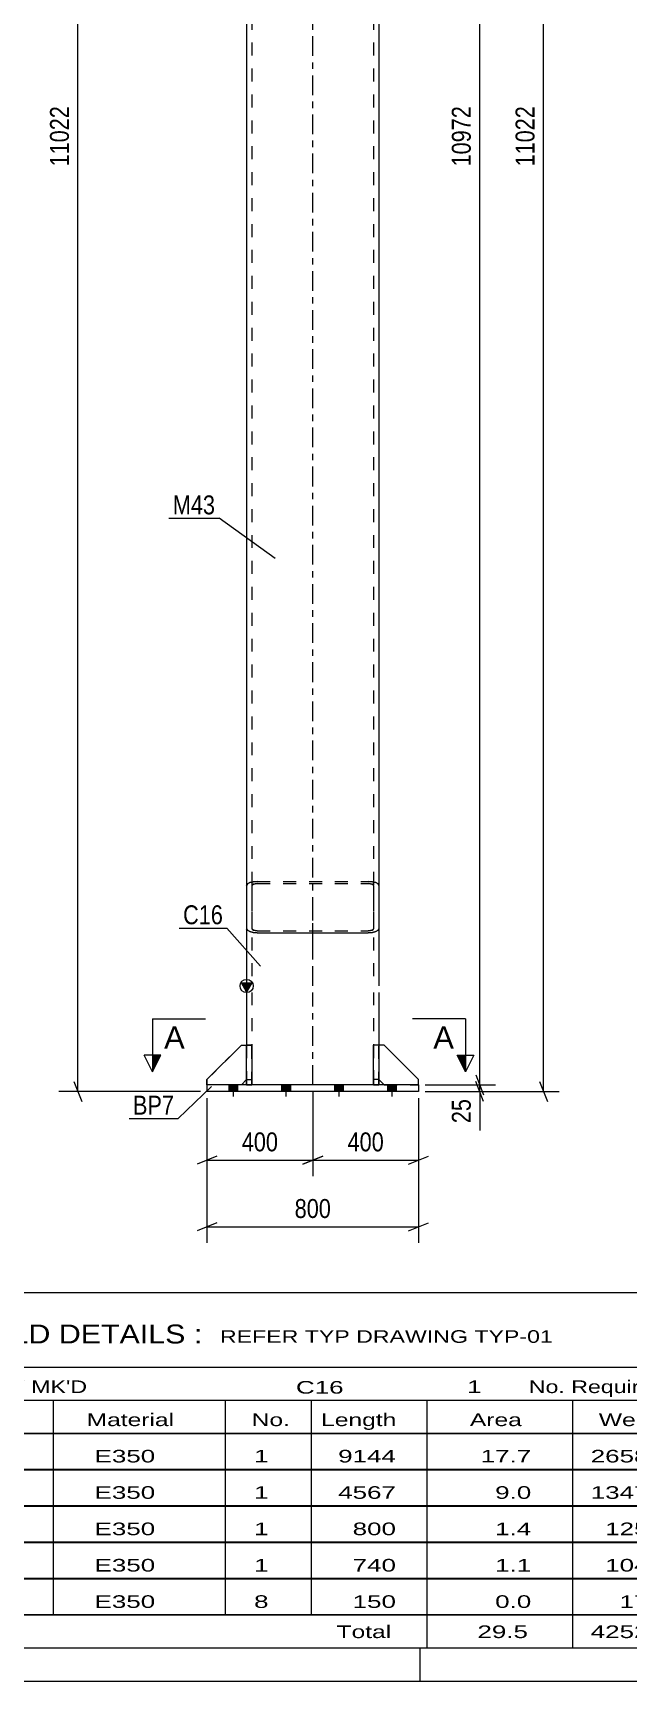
# Model space of a CAD drawing. Header units: millimetres. Extents: x 0 to 594, y 0 to 420.
# Drawn here: x 325.4 to 415.4, y 0 to 249.3 of the extents above; entities that cross this region are included whole.
import ezdxf

# ---------------------------------------------------------------- set-up
doc = ezdxf.new("R2010")
doc.units = ezdxf.units.MM
doc.linetypes.add('DXK_LINE_DOT2', pattern=[3.9198, 1.9599, -1.9599])
doc.linetypes.add('DXK_LINE_DOT3', pattern=[5.9187, 2.979, -0.9799, 0.9799, -0.9799])
doc.styles.add('Arial', font='ARIAL.TTF', dxfattribs={"height": 0.2})
doc.styles.add('Arial Narrow', font='ARIALN.TTF', dxfattribs={"height": 0.2})

# ---------------------------------------------------------------- blocks, each defined once
blk = doc.blocks.new('Unknown-708392085-1133')
at = {"color": 5, "linetype": 'Continuous'}
for p, q in [((5, 5), (589, 5)), ((384, 0), (384, 5)), ((0, 0), (594, 0))]:
    blk.add_line(p, q, dxfattribs=at)
blk = doc.blocks.new('Part-708392085-2195 - 2180')
at = {"color": 2, "linetype": 'Continuous'}
for p, q in [((351.74, 90.97), (356.94, 96.17)), ((356.94, 96.17), (357.74, 96.17)), ((351.74, 90.97), (351.74, 90.17)), ((357.74, 90.97), (356.94, 90.17))]:
    blk.add_line(p, q, dxfattribs=at)
at = {"color": 7, "linetype": 'DXK_LINE_DOT2'}
for p, q in [((357.74, 96.17), (357.74, 90.97)), ((356.94, 90.17), (351.74, 90.17))]:
    blk.add_line(p, q, dxfattribs=at)
blk = doc.blocks.new('Part-708392085-2182 - 2180')
at = {"color": 2, "linetype": 'Continuous'}
for p, q in [((357.74, 90.17), (357.74, 96.17)), ((357.74, 96.17), (358.54, 96.17)), ((358.54, 96.17), (358.54, 90.17)), ((357.74, 90.97), (358.54, 90.97)), ((358.54, 90.17), (357.74, 90.17))]:
    blk.add_line(p, q, dxfattribs=at)
blk = doc.blocks.new('Part-708392085-2183 - 2180')
at = {"color": 7, "linetype": 'DXK_LINE_DOT2'}
for p, q in [((378.54, 96.17), (377.74, 96.17)), ((377.74, 96.17), (377.74, 90.97)), ((383.74, 90.97), (378.54, 96.17)), ((377.74, 90.97), (378.54, 90.17)), ((378.54, 90.17), (383.74, 90.17)), ((383.74, 90.17), (383.74, 90.97))]:
    blk.add_line(p, q, dxfattribs=at)
blk = doc.blocks.new('Part-708392085-2184 - 2180')
at = {"color": 2, "linetype": 'Continuous'}
for p, q in [((376.94, 90.17), (376.94, 96.17)), ((377.74, 96.17), (376.94, 96.17)), ((377.74, 96.17), (377.74, 90.17)), ((377.74, 90.97), (376.94, 90.97)), ((377.74, 90.17), (376.94, 90.17))]:
    blk.add_line(p, q, dxfattribs=at)
blk = doc.blocks.new('Part-708392085-2189 - 2180')
at = {"linetype": 'Continuous'}
blk.add_hatch(color=2, dxfattribs=at).paths.add_polyline_path([(357.74, 104.23), (356.94, 105.63), (358.54, 105.63)])
at = {"color": 7, "linetype": 'DXK_LINE_DOT2'}
for p, q in [((357.87, 120.56), (357.74, 120.32)), ((357.74, 120.32), (357.74, 113.79)), ((358.21, 120.76), (357.87, 120.56)), ((358.73, 120.89), (358.21, 120.76)), ((358.54, 120.32), (358.61, 120.44)), ((358.54, 120.32), (358.54, 105.17)), ((358.61, 120.44), (358.78, 120.54)), ((359.34, 120.94), (358.73, 120.89)), ((358.78, 120.54), (359.04, 120.6)), ((359.04, 120.6), (359.34, 120.63)), ((359.34, 120.94), (376.14, 120.94)), ((359.34, 120.63), (376.14, 120.63)), ((376.76, 120.89), (376.14, 120.94)), ((376.14, 120.63), (376.45, 120.6)), ((376.45, 120.6), (376.71, 120.54)), ((376.71, 120.54), (376.88, 120.44)), ((377.28, 120.76), (376.76, 120.89)), ((376.88, 120.44), (376.94, 120.32)), ((376.94, 120.32), (376.94, 105.17)), ((377.62, 120.56), (377.28, 120.76)), ((377.74, 120.32), (377.62, 120.56)), ((377.74, 120.32), (377.74, 113.79)), ((358.61, 113.67), (358.54, 113.79)), ((358.78, 113.57), (358.61, 113.67)), ((359.04, 113.5), (358.78, 113.57)), ((359.34, 113.48), (359.04, 113.5)), ((359.34, 113.48), (376.14, 113.48)), ((376.45, 113.5), (376.14, 113.48)), ((376.71, 113.57), (376.45, 113.5)), ((376.88, 113.67), (376.71, 113.57)), ((376.94, 113.79), (376.88, 113.67)), ((358.54, 104.17), (358.54, 90.17)), ((376.94, 104.17), (376.94, 90.17)), ((357.74, 96.17), (357.74, 90.17)), ((377.74, 96.17), (377.74, 90.17)), ((377.74, 90.17), (357.74, 90.17))]:
    blk.add_line(p, q, dxfattribs=at)
at = {"color": 7, "linetype": 'DXK_LINE_DOT3'}
for p, q in [((367.74, 105.17), (367.74, 117.05)), ((367.74, 90.17), (367.74, 104.17))]:
    blk.add_line(p, q, dxfattribs=at)
at = {"color": 2, "linetype": 'Continuous'}
for p, q in [((357.74, 113.79), (357.74, 105.17)), ((357.74, 113.79), (357.87, 113.55)), ((357.87, 113.55), (358.21, 113.35)), ((358.21, 113.35), (358.73, 113.21)), ((358.73, 113.21), (359.34, 113.17)), ((359.34, 113.17), (376.14, 113.17)), ((376.14, 113.17), (376.76, 113.21)), ((376.76, 113.21), (377.28, 113.35)), ((377.28, 113.35), (377.62, 113.55)), ((377.62, 113.55), (377.74, 113.79)), ((377.74, 113.79), (377.74, 105.17)), ((357.74, 104.23), (356.94, 105.63)), ((356.94, 105.63), (358.54, 105.63)), ((358.54, 105.63), (357.74, 104.23)), ((357.74, 104.17), (357.74, 96.17)), ((377.74, 104.17), (377.74, 96.17))]:
    blk.add_line(p, q, dxfattribs=at)
blk.add_circle((357.74, 105.13), 1, dxfattribs=at)
blk = doc.blocks.new('Part-708392085-2194 - 2180')
at = {"color": 2, "linetype": 'Continuous'}
for p, q in [((383.74, 90.17), (351.74, 90.17)), ((351.74, 90.17), (351.74, 89.17)), ((383.74, 90.17), (383.74, 89.17)), ((383.74, 89.17), (351.74, 89.17))]:
    blk.add_line(p, q, dxfattribs=at)
blk = doc.blocks.new('Part-708392085-2196 - 2180')
at = {"color": 7, "linetype": 'DXK_LINE_DOT2'}
for p, q in [((357.74, 96.17), (357.74, 90.17)), ((358.54, 96.17), (357.74, 96.17)), ((358.54, 90.17), (358.54, 96.17)), ((357.74, 90.97), (358.54, 90.97)), ((357.74, 90.17), (358.54, 90.17))]:
    blk.add_line(p, q, dxfattribs=at)
blk = doc.blocks.new('Part-708392085-2197 - 2180')
at = {"color": 2, "linetype": 'Continuous'}
for p, q in [((378.54, 96.17), (377.74, 96.17)), ((378.54, 96.17), (383.74, 90.97)), ((377.74, 90.97), (378.54, 90.17)), ((383.74, 90.17), (383.74, 90.97))]:
    blk.add_line(p, q, dxfattribs=at)
at = {"color": 7, "linetype": 'DXK_LINE_DOT2'}
for p, q in [((377.74, 96.17), (377.74, 90.97)), ((378.54, 90.17), (383.74, 90.17))]:
    blk.add_line(p, q, dxfattribs=at)
blk = doc.blocks.new('Part-708392085-2198 - 2180')
at = {"color": 7, "linetype": 'DXK_LINE_DOT2'}
for p, q in [((376.94, 96.17), (376.94, 90.17)), ((377.74, 96.17), (376.94, 96.17)), ((377.74, 90.17), (377.74, 96.17)), ((377.74, 90.97), (376.94, 90.97)), ((376.94, 90.17), (377.74, 90.17))]:
    blk.add_line(p, q, dxfattribs=at)
blk = doc.blocks.new('Part-708392085-2199 - 2180')
at = {"color": 7, "linetype": 'DXK_LINE_DOT2'}
for p, q in [((351.74, 90.97), (356.94, 96.17)), ((356.94, 96.17), (357.74, 96.17)), ((357.74, 96.17), (357.74, 90.97)), ((351.74, 90.17), (351.74, 90.97)), ((356.94, 90.17), (351.74, 90.17)), ((357.74, 90.97), (356.94, 90.17))]:
    blk.add_line(p, q, dxfattribs=at)
blk = doc.blocks.new('Bolt-708392085-2206 - 2180')
at = {"linetype": 'Continuous'}
for points in [[(355.08, 89.17), (356.4, 89.17), (356.4, 90.17), (355.08, 90.17)], [(355.08, 89.17), (356.4, 89.17), (356.4, 90.17), (355.08, 90.17)], [(355.08, 89.17), (356.4, 89.17), (356.4, 90.17), (355.08, 90.17)], [(355.08, 89.17), (356.4, 89.17), (356.4, 90.17), (355.08, 90.17)], [(363.08, 89.17), (364.4, 89.17), (364.4, 90.17), (363.08, 90.17)], [(363.08, 89.17), (364.4, 89.17), (364.4, 90.17), (363.08, 90.17)], [(371.08, 89.17), (372.4, 89.17), (372.4, 90.17), (371.08, 90.17)], [(371.08, 89.17), (372.4, 89.17), (372.4, 90.17), (371.08, 90.17)], [(379.08, 89.17), (380.4, 89.17), (380.4, 90.17), (379.08, 90.17)], [(379.08, 89.17), (380.4, 89.17), (380.4, 90.17), (379.08, 90.17)], [(379.08, 89.17), (380.4, 89.17), (380.4, 90.17), (379.08, 90.17)], [(379.08, 89.17), (380.4, 89.17), (380.4, 90.17), (379.08, 90.17)]]:
    blk.add_hatch(color=1, dxfattribs=at).paths.add_polyline_path(points)
at = {"color": 1, "linetype": 'Continuous'}
for p, q in [((355.08, 89.17), (355.08, 90.17)), ((355.08, 89.17), (355.08, 90.17)), ((355.08, 89.17), (355.08, 90.17)), ((355.08, 89.17), (355.08, 90.17)), ((355.74, 88.41), (355.74, 90.17)), ((355.74, 88.41), (355.74, 90.17)), ((355.74, 88.41), (355.74, 90.17)), ((355.74, 88.41), (355.74, 90.17)), ((356.4, 89.17), (356.4, 90.17)), ((356.4, 89.17), (356.4, 90.17)), ((356.4, 89.17), (356.4, 90.17)), ((356.4, 89.17), (356.4, 90.17)), ((363.08, 89.17), (363.08, 90.17)), ((363.08, 89.17), (363.08, 90.17)), ((363.74, 88.41), (363.74, 90.17)), ((363.74, 88.41), (363.74, 90.17)), ((364.4, 89.17), (364.4, 90.17)), ((364.4, 89.17), (364.4, 90.17)), ((371.08, 89.17), (371.08, 90.17)), ((371.08, 89.17), (371.08, 90.17)), ((371.74, 88.41), (371.74, 90.17)), ((371.74, 88.41), (371.74, 90.17)), ((372.4, 89.17), (372.4, 90.17)), ((372.4, 89.17), (372.4, 90.17)), ((379.08, 89.17), (379.08, 90.17)), ((379.08, 89.17), (379.08, 90.17)), ((379.08, 89.17), (379.08, 90.17)), ((379.08, 89.17), (379.08, 90.17)), ((379.74, 88.41), (379.74, 90.17)), ((379.74, 88.41), (379.74, 90.17)), ((379.74, 88.41), (379.74, 90.17)), ((379.74, 88.41), (379.74, 90.17)), ((380.4, 89.17), (380.4, 90.17)), ((380.4, 89.17), (380.4, 90.17)), ((380.4, 89.17), (380.4, 90.17)), ((380.4, 89.17), (380.4, 90.17))]:
    blk.add_line(p, q, dxfattribs=at)
blk = doc.blocks.new('Part-708392085-11020 - 2180')
at = {"color": 7, "linetype": 'DXK_LINE_DOT3'}
blk.add_line((367.74, 109.68), (367.74, 384.54), dxfattribs=at)
at = {"color": 2, "linetype": 'Continuous'}
for p, q in [((357.74, 377.17), (357.74, 113.79)), ((377.74, 377.17), (377.74, 113.79)), ((357.87, 113.55), (357.74, 113.79)), ((358.21, 113.35), (357.87, 113.55)), ((358.73, 113.21), (358.21, 113.35)), ((359.34, 113.17), (358.73, 113.21)), ((359.34, 113.17), (376.14, 113.17)), ((376.76, 113.21), (376.14, 113.17)), ((377.28, 113.35), (376.76, 113.21)), ((377.62, 113.55), (377.28, 113.35)), ((377.74, 113.79), (377.62, 113.55))]:
    blk.add_line(p, q, dxfattribs=at)
at = {"color": 7, "linetype": 'DXK_LINE_DOT2'}
for p, q in [((358.54, 377.17), (358.54, 113.79)), ((376.94, 377.17), (376.94, 113.79)), ((357.74, 120.32), (357.87, 120.56)), ((357.87, 120.56), (358.21, 120.76)), ((358.21, 120.76), (358.73, 120.89)), ((358.61, 120.44), (358.54, 120.32)), ((358.78, 120.54), (358.61, 120.44)), ((358.73, 120.89), (359.34, 120.94)), ((359.04, 120.6), (358.78, 120.54)), ((359.34, 120.63), (359.04, 120.6)), ((359.34, 120.94), (376.14, 120.94)), ((359.34, 120.63), (376.14, 120.63)), ((376.14, 120.94), (376.76, 120.89)), ((376.45, 120.6), (376.14, 120.63)), ((376.71, 120.54), (376.45, 120.6)), ((376.88, 120.44), (376.71, 120.54)), ((376.76, 120.89), (377.28, 120.76)), ((376.94, 120.32), (376.88, 120.44)), ((377.28, 120.76), (377.62, 120.56)), ((377.62, 120.56), (377.74, 120.32)), ((358.54, 113.79), (358.61, 113.67)), ((358.61, 113.67), (358.78, 113.57)), ((358.78, 113.57), (359.04, 113.5)), ((359.04, 113.5), (359.34, 113.48)), ((359.34, 113.48), (376.14, 113.48)), ((376.14, 113.48), (376.45, 113.5)), ((376.45, 113.5), (376.71, 113.57)), ((376.71, 113.57), (376.88, 113.67)), ((376.88, 113.67), (376.94, 113.79))]:
    blk.add_line(p, q, dxfattribs=at)
blk = doc.blocks.new('StraightDimension-708392085-2254 - 2180')
at = {"color": 7, "linetype": 'Continuous'}
for p, q in [((367.74, 89.17), (367.74, 76.37)), ((383.74, 88.17), (383.74, 76.37)), ((369.24, 79.37), (366.24, 78.17)), ((367.74, 78.77), (383.74, 78.77)), ((382.24, 78.17), (385.24, 79.37))]:
    blk.add_line(p, q, dxfattribs=at)
at = {"color": 0}
blk.add_wipeout([(379.09, 79.52), (379.09, 83.72), (372.4, 83.72), (372.4, 79.52)], dxfattribs=at)
at = {"color": 3, "style": 'Arial Narrow'}
blk.add_text('400', height=2.863, dxfattribs=at).set_placement((373, 80.12))
blk = doc.blocks.new('StraightDimension-708392085-2246 - 2180')
at = {"color": 7, "linetype": 'Continuous'}
for p, q in [((402.62, 89.17), (402.62, 378.17)), ((402.02, 90.67), (403.22, 87.67)), ((384.74, 89.17), (405.02, 89.17))]:
    blk.add_line(p, q, dxfattribs=at)
at = {"color": 0}
blk.add_wipeout([(401.87, 238.84), (397.67, 238.84), (397.67, 228.49), (401.87, 228.49)], dxfattribs=at)
at = {"color": 3, "style": 'Arial Narrow'}
blk.add_text('11022', height=2.863, rotation=90.0002, dxfattribs=at).set_placement((401.27, 229.09))
blk = doc.blocks.new('StraightDimension-708392085-2270 - 2180')
at = {"color": 7, "linetype": 'Continuous'}
for p, q in [((351.74, 88.17), (351.74, 76.37)), ((367.74, 89.17), (367.74, 76.37)), ((353.24, 79.37), (350.24, 78.17)), ((351.74, 78.77), (367.74, 78.77)), ((366.24, 78.17), (369.24, 79.37))]:
    blk.add_line(p, q, dxfattribs=at)
at = {"color": 0}
blk.add_wipeout([(363.09, 79.52), (363.09, 83.72), (356.4, 83.72), (356.4, 79.52)], dxfattribs=at)
at = {"color": 3, "style": 'Arial Narrow'}
blk.add_text('400', height=2.863, dxfattribs=at).set_placement((357, 80.12))
blk = doc.blocks.new('StraightDimension-708392085-12405 - 2180')
at = {"color": 7, "linetype": 'Continuous'}
for p, q in [((332.21, 89.17), (332.21, 378.17)), ((331.61, 90.67), (332.81, 87.67)), ((350.74, 89.17), (329.36, 89.17))]:
    blk.add_line(p, q, dxfattribs=at)
at = {"color": 0}
blk.add_wipeout([(331.46, 238.84), (327.26, 238.84), (327.26, 228.49), (331.46, 228.49)], dxfattribs=at)
at = {"color": 3, "style": 'Arial Narrow'}
blk.add_text('11022', height=2.863, rotation=90.0002, dxfattribs=at).set_placement((330.86, 229.09))
blk = doc.blocks.new('StraightDimension-708392085-2287 - 2180')
at = {"color": 7, "linetype": 'Continuous'}
for p, q in [((351.74, 88.17), (351.74, 66.29)), ((383.74, 88.17), (383.74, 66.29)), ((353.24, 69.29), (350.24, 68.09)), ((351.74, 68.69), (383.74, 68.69)), ((382.24, 68.09), (385.24, 69.29))]:
    blk.add_line(p, q, dxfattribs=at)
at = {"color": 0}
blk.add_wipeout([(371.09, 69.44), (371.09, 73.64), (364.4, 73.64), (364.4, 69.44)], dxfattribs=at)
at = {"color": 3, "style": 'Arial Narrow'}
blk.add_text('800', height=2.863, dxfattribs=at).set_placement((365, 70.04))
blk = doc.blocks.new('StraightDimension-708392085-2226 - 2180')
at = {"color": 7, "linetype": 'Continuous'}
for p, q in [((384.74, 90.17), (395.38, 90.17)), ((392.38, 91.67), (393.58, 88.67)), ((393.58, 87.67), (392.38, 90.67)), ((392.98, 89.17), (392.98, 90.17)), ((384.74, 89.17), (395.38, 89.17))]:
    blk.add_line(p, q, dxfattribs=at)
at = {"color": 0}
blk.add_wipeout([(392.23, 88.64), (388.03, 88.64), (388.03, 83.78), (392.23, 83.78)], dxfattribs=at)
at = {"color": 7, "linetype": 'Continuous'}
blk.add_line((392.98, 89.17), (392.98, 83.26), dxfattribs=at)
blk.add_line((392.98, 89.17), (392.98, 83.26), dxfattribs=at)
at = {"color": 3, "style": 'Arial Narrow'}
blk.add_text('25', height=2.863, rotation=90.0002, dxfattribs=at).set_placement((391.63, 84.38))
blk = doc.blocks.new('StraightDimension-708392085-2235 - 2180')
at = {"color": 7, "linetype": 'Continuous'}
for p, q in [((392.98, 90.17), (392.98, 377.17)), ((384.74, 90.17), (395.38, 90.17)), ((392.38, 91.67), (393.58, 88.67))]:
    blk.add_line(p, q, dxfattribs=at)
at = {"color": 0}
blk.add_wipeout([(392.23, 238.84), (388.03, 238.84), (388.03, 228.49), (392.23, 228.49)], dxfattribs=at)
at = {"color": 3, "style": 'Arial Narrow'}
blk.add_text('10972', height=2.863, rotation=90.0002, dxfattribs=at).set_placement((391.63, 229.09))
blk = doc.blocks.new('Unknown-708392085-14012')
at = {"color": 7, "linetype": 'Continuous'}
for p, q in [((269, 58.75), (429, 58.75)), ((269, 47.5), (269, 58.75)), ((429, 58.75), (429, 47.5)), ((269, 47.5), (429, 47.5)), ((269, 47.5), (269, 42.5)), ((429, 47.5), (429, 42.5)), ((269, 42.5), (429, 42.5)), ((269, 42.5), (269, 37.5)), ((293, 42.5), (293, 37.5)), ((328.5, 42.5), (328.5, 37.5)), ((354.5, 42.5), (354.5, 37.5)), ((367.5, 42.5), (367.5, 37.5)), ((385, 42.5), (385, 37.5)), ((407, 42.5), (407, 37.5)), ((429, 42.5), (429, 37.5)), ((269, 37.5), (429, 37.5)), ((269, 37.45), (269, 32.05)), ((269, 37.45), (429, 37.45)), ((293, 37.5), (293, 32)), ((328.5, 37.5), (328.5, 32)), ((354.5, 37.5), (354.5, 32)), ((367.5, 37.5), (367.5, 32)), ((385, 37.5), (385, 32)), ((407, 37.5), (407, 32)), ((429, 37.45), (429, 32.05)), ((269, 32.05), (429, 32.05)), ((269, 31.95), (269, 26.55)), ((269, 31.95), (429, 31.95)), ((293, 32), (293, 26.5)), ((328.5, 32), (328.5, 26.5)), ((354.5, 32), (354.5, 26.5)), ((367.5, 32), (367.5, 26.5)), ((385, 32), (385, 26.5)), ((407, 32), (407, 26.5)), ((429, 31.95), (429, 26.55)), ((269, 26.55), (429, 26.55)), ((269, 26.45), (269, 21.05)), ((269, 26.45), (429, 26.45)), ((293, 26.5), (293, 21)), ((328.5, 26.5), (328.5, 21)), ((354.5, 26.5), (354.5, 21)), ((367.5, 26.5), (367.5, 21)), ((385, 26.5), (385, 21)), ((407, 26.5), (407, 21)), ((429, 26.45), (429, 21.05)), ((269, 21.05), (429, 21.05)), ((269, 20.95), (269, 15.55)), ((269, 20.95), (429, 20.95)), ((293, 21), (293, 15.5)), ((328.5, 21), (328.5, 15.5)), ((354.5, 21), (354.5, 15.5)), ((367.5, 21), (367.5, 15.5)), ((385, 21), (385, 15.5)), ((407, 21), (407, 15.5)), ((429, 20.95), (429, 15.55)), ((269, 15.55), (429, 15.55)), ((269, 15.45), (269, 10.05)), ((269, 15.45), (429, 15.45)), ((293, 15.5), (293, 10)), ((328.5, 15.5), (328.5, 10)), ((354.5, 15.5), (354.5, 10)), ((367.5, 15.5), (367.5, 10)), ((385, 15.5), (385, 10)), ((407, 15.5), (407, 10)), ((429, 15.45), (429, 10.05)), ((269, 10.05), (429, 10.05)), ((269, 10), (429, 10)), ((269, 10), (269, 5)), ((385, 10), (385, 5)), ((407, 10), (407, 5)), ((429, 10), (429, 5)), ((269, 5), (429, 5))]:
    blk.add_line(p, q, dxfattribs=at)
at = {"color": 7, "style": 'Arial Narrow'}
for s, height, width, p in [('GENERAL NOTES & WELD DETAILS :', 2.8633, 1.4, (270.15, 51.06)), ('REFER TYP DRAWING TYP-01', 1.9089, 1.6, (353.7, 51.16)), ("MATERIAL LIST FOR ASSEMBLY MK'D", 1.9089, 1.6, (270.15, 43.56)), ('C16', 1.909, 1.794707, (365.2, 43.47)), ('1', 1.91, 1.794707, (391.08, 43.56)), ('No. Required', 1.9089, 1.6, (400.41, 43.56)), ('Mark', 1.909, 1.7, (270.34, 38.5)), ('Profile', 1.909, 1.7, (303.41, 38.5)), ('Material', 1.909, 1.7, (333.54, 38.56)), ('No.', 1.909, 1.7, (358.5, 38.56)), ('Length', 1.909, 1.7, (369, 38.56)), ('Area', 1.909, 1.7, (391.5, 38.56)), ('Weight', 1.909, 1.7, (411, 38.56))]:
    blk.add_text(s, height=height, dxfattribs=dict(at, width=width)).set_placement(p)
at = {"color": 7, "linetype": 'Continuous', "style": 'Arial Narrow'}
for s, height, width, p in [('M43', 1.909, 1.794707, (270.5, 33.06)), ('SHS500*20', 1.909, 1.794707, (295, 33.06)), ('E350', 1.909, 1.794707, (334.74, 33.06)), ('1', 1.91, 1.794707, (358.86, 33.06)), ('9144', 1.909, 1.794707, (371.58, 33.06)), ('17.7', 1.909, 1.794707, (393.13, 33.06)), ('2658.0', 1.909, 1.794707, (409.77, 33.06)), ('C16', 1.909, 1.794707, (270.5, 27.56)), ('SHS500*20', 1.909, 1.794707, (295, 27.56)), ('E350', 1.909, 1.794707, (334.74, 27.56)), ('1', 1.91, 1.794707, (358.86, 27.56)), ('4567', 1.909, 1.794707, (371.58, 27.56)), ('9.0', 1.909, 1.794707, (395.32, 27.56)), ('1347.3', 1.909, 1.794707, (409.77, 27.56)), ('BP7', 1.909, 1.794707, (270.5, 22.06)), ('PL25*800', 1.909, 1.794707, (295, 22.06)), ('E350', 1.909, 1.794707, (334.74, 22.06)), ('1', 1.91, 1.794707, (358.86, 22.06)), ('800', 1.909, 1.794707, (373.77, 22.06)), ('1.4', 1.909, 1.794707, (395.32, 22.06)), ('125.6', 1.909, 1.794707, (411.96, 22.06)), ('P25', 1.909, 1.794707, (270.5, 16.56)), ('PL25*718', 1.909, 1.794707, (295, 16.56)), ('E350', 1.909, 1.794707, (334.74, 16.56)), ('1', 1.91, 1.794707, (358.86, 16.56)), ('740', 1.909, 1.794707, (373.77, 16.56)), ('1.1', 1.909, 1.794707, (395.32, 16.56)), ('104.3', 1.909, 1.794707, (411.96, 16.56)), ('ST17', 1.909, 1.794707, (270.5, 11.06)), ('PL20*150', 1.909, 1.794707, (295, 11.06)), ('E350', 1.909, 1.794707, (334.74, 11.06)), ('8', 1.91, 1.794707, (358.86, 11.06)), ('150', 1.909, 1.794707, (373.77, 11.06)), ('0.0', 1.909, 1.794707, (395.32, 11.06)), ('17.4', 1.909, 1.794707, (414.14, 11.06)), ('Total', 1.909, 1.7, (371.33, 6.5)), ('29.5', 1.909, 1.794707, (392.64, 6.5)), ('4252.5', 1.909, 1.794707, (409.77, 6.5))]:
    blk.add_text(s, height=height, dxfattribs=dict(at, width=width)).set_placement(p)
blk = doc.blocks.new('Mark-708392085-2190 - 2180')
at = {"color": 0}
blk.add_wipeout([(346.76, 85.67), (346.76, 88.67), (340.55, 88.67), (340.55, 85.67)], dxfattribs=at)
blk.add_wipeout([(346.76, 85.67), (346.76, 88.67), (340.55, 88.67), (340.55, 85.67)], dxfattribs=at)
at = {"color": 30, "linetype": 'Continuous'}
for p in [(352.44, 89.91), (339.95, 85.07)]:
    blk.add_line(p, (347.36, 85.07), dxfattribs=at)
at = {"color": 3, "style": 'Arial Narrow'}
blk.add_text('BP7', height=2.863, dxfattribs=at).set_placement((340.55, 85.67))
blk = doc.blocks.new('Mark-708392085-2185 - 2180')
at = {"color": 0}
blk.add_wipeout([(354.16, 114.47), (354.16, 117.47), (348.13, 117.47), (348.13, 114.47)], dxfattribs=at)
blk.add_wipeout([(354.16, 114.47), (354.16, 117.47), (348.13, 117.47), (348.13, 114.47)], dxfattribs=at)
at = {"color": 30, "linetype": 'Continuous'}
for p in [(347.53, 113.87), (359.82, 108.11)]:
    blk.add_line(p, (354.76, 113.87), dxfattribs=at)
at = {"color": 3, "style": 'Arial Narrow'}
blk.add_text('C16', height=2.863, dxfattribs=at).set_placement((348.13, 114.47))
blk = doc.blocks.new('SectionMark-708392085-2320 - 2180')
at = {"color": 6, "linetype": 'Continuous'}
for p, q in [((343.51, 100.17), (343.51, 92.17)), ((390.83, 100.17), (390.83, 92.17)), ((343.51, 92.17), (342.26, 94.67)), ((392.08, 94.67), (390.83, 92.17))]:
    blk.add_line(p, q, dxfattribs=at)
at = {"color": 0, "linetype": 'Continuous'}
for points in [[(348.37, 95.67), (348.37, 99.17), (345.26, 99.17), (345.26, 95.67)], [(389.08, 95.67), (389.08, 99.17), (385.97, 99.17), (385.97, 95.67)]]:
    blk.add_wipeout(points, dxfattribs=at)
at = {"linetype": 'Continuous'}
for points in [[(343.51, 94.67), (344.76, 94.67), (343.51, 92.17)], [(389.58, 94.67), (390.83, 94.67), (390.83, 92.17)]]:
    blk.add_hatch(color=6, dxfattribs=at).paths.add_polyline_path(points)
at = {"color": 6, "linetype": 'Continuous'}
for p, q in [((343.51, 100.17), (351.51, 100.17)), ((390.83, 100.17), (382.83, 100.17)), ((344.76, 94.67), (342.26, 94.67)), ((343.51, 92.17), (344.76, 94.67)), ((389.58, 94.67), (392.08, 94.67)), ((390.83, 92.17), (389.58, 94.67))]:
    blk.add_line(p, q, dxfattribs=at)
at = {"color": 3, "linetype": 'Continuous', "style": 'Arial'}
for p in [(345.26, 95.67), (385.97, 95.67)]:
    blk.add_text('A', height=3.34, dxfattribs=at).set_placement(p)
blk = doc.blocks.new('Mark-708392085-11033 - 2180')
at = {"color": 0}
blk.add_wipeout([(352.97, 176.47), (352.97, 179.47), (346.57, 179.47), (346.57, 176.47)], dxfattribs=at)
blk.add_wipeout([(352.97, 176.47), (352.97, 179.47), (346.57, 179.47), (346.57, 176.47)], dxfattribs=at)
at = {"color": 30, "linetype": 'Continuous'}
for p in [(345.97, 175.87), (362.04, 169.78)]:
    blk.add_line(p, (353.57, 175.87), dxfattribs=at)
at = {"color": 3, "style": 'Arial Narrow'}
blk.add_text('M43', height=2.863, dxfattribs=at).set_placement((346.57, 176.47))

msp = doc.modelspace()

# ---------------------------------------------------------------- block references
for name in ['Unknown-708392085-1133', 'Part-708392085-11020 - 2180', 'Part-708392085-2189 - 2180', 'Part-708392085-2195 - 2180', 'Part-708392085-2199 - 2180', 'Part-708392085-2182 - 2180', 'Part-708392085-2196 - 2180', 'Part-708392085-2184 - 2180', 'Part-708392085-2198 - 2180', 'Part-708392085-2183 - 2180', 'Part-708392085-2197 - 2180', 'Part-708392085-2194 - 2180', 'Bolt-708392085-2206 - 2180', 'Unknown-708392085-14012']:
    msp.add_blockref(name, (0, 0))

# ---------------------------------------------------------------- next in the draw order: block references
msp.add_blockref('StraightDimension-708392085-2254 - 2180', (0, 0))

# ---------------------------------------------------------------- next in the draw order: block references
for name in ['StraightDimension-708392085-2246 - 2180', 'StraightDimension-708392085-2270 - 2180']:
    msp.add_blockref(name, (0, 0))

# ---------------------------------------------------------------- next in the draw order: block references
msp.add_blockref('StraightDimension-708392085-12405 - 2180', (0, 0))

# ---------------------------------------------------------------- next in the draw order: block references
for name in ['Mark-708392085-11033 - 2180', 'Mark-708392085-2185 - 2180', 'StraightDimension-708392085-2287 - 2180']:
    msp.add_blockref(name, (0, 0))

# ---------------------------------------------------------------- next in the draw order: block references
for name in ['Mark-708392085-2190 - 2180', 'StraightDimension-708392085-2226 - 2180']:
    msp.add_blockref(name, (0, 0))

# ---------------------------------------------------------------- next in the draw order: block references
msp.add_blockref('StraightDimension-708392085-2235 - 2180', (0, 0))

# ---------------------------------------------------------------- next in the draw order: block references
msp.add_blockref('SectionMark-708392085-2320 - 2180', (0, 0))

doc.saveas('drawing.dxf')
